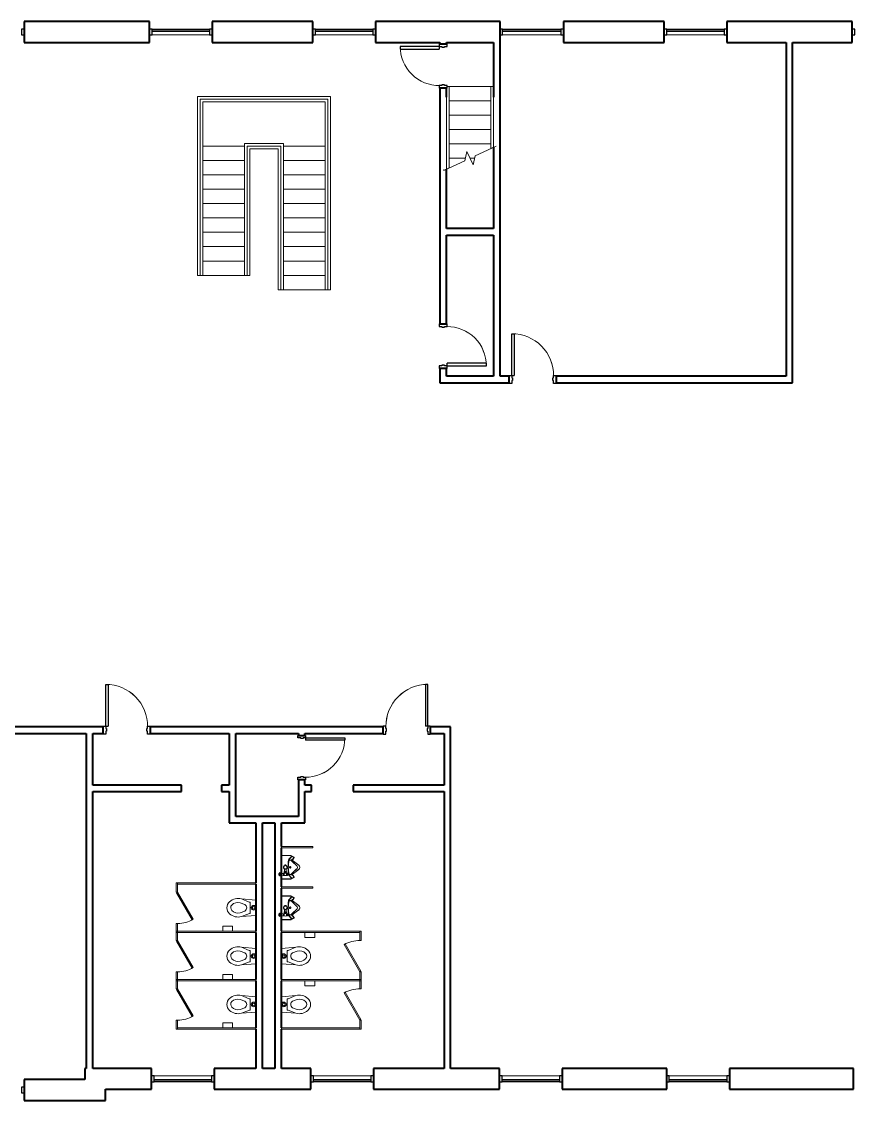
# Model space of a CAD drawing. Header units: inches. Extents: x -1065 to 853, y 317 to 1143.
# Drawn here: x -558 to 79, y 317 to 1143 of the extents above; entities that cross this region are included whole.
import ezdxf

# ---------------------------------------------------------------- set-up
doc = ezdxf.new("R2010")
doc.units = ezdxf.units.IN
doc.header["$MEASUREMENT"] = 0
for name, color, linetype, lineweight in [('A-DOOR', 31, 'Continuous', 15), ('A-DOOR-FRAM', 31, 'Continuous', 25), ('A-FLOR-HRAL', 11, 'Continuous', 9), ('A-GLAZ-CURT', 52, 'Continuous', 9), ('A-GLAZ-CWMG', 51, 'Continuous', 9), ('A-WALL', 113, 'Continuous', 15), ('I-WALL', 2, 'Continuous', 15), ('P-SANR-FIXT', 6, 'Continuous', 9), ('Q-SPCQ', 91, 'Continuous', 9), ('S-STRS', 31, 'Continuous', 9), ('S-STRS-MBND', 31, 'Continuous', 9)]:
    doc.layers.add(name, color=color, linetype=linetype, lineweight=lineweight)

# ---------------------------------------------------------------- blocks, each defined once
blk = doc.blocks.new('Railing - Railing-5128980-LEVEL 2 - Map Export')
at = {"layer": 'A-FLOR-HRAL'}
for p, q in [((-386.82, 1049.43), (-357.04, 1049.43)), ((-386.82, 1047.43), (-386.82, 1049.43)), ((-357.04, 1049.43), (-357.04, 937.43)), ((-386.82, 948.43), (-386.82, 1047.43)), ((-384.82, 1047.43), (-359.04, 1047.43)), ((-384.82, 948.43), (-384.82, 1047.43)), ((-359.04, 1047.43), (-359.04, 937.43)), ((-384.82, 948.43), (-386.82, 948.43)), ((-357.04, 937.43), (-359.04, 937.43))]:
    blk.add_line(p, q, dxfattribs=at)
blk = doc.blocks.new('Railing - Railing-5128984-LEVEL 2 - Map Export')
at = {"layer": 'A-FLOR-HRAL'}
for p, q in [((-420.82, 1083.43), (-323.04, 1083.43)), ((-420.82, 1047.43), (-420.82, 1083.43)), ((-323.04, 1083.43), (-323.04, 1047.43)), ((-418.82, 1081.43), (-325.04, 1081.43)), ((-418.82, 1047.43), (-418.82, 1081.43)), ((-325.04, 1081.43), (-325.04, 1047.43)), ((-420.82, 948.43), (-420.82, 1047.43)), ((-418.82, 948.43), (-418.82, 1047.43)), ((-325.04, 1047.43), (-325.04, 937.43)), ((-323.04, 1047.43), (-323.04, 937.43)), ((-418.82, 948.43), (-420.82, 948.43)), ((-323.04, 937.43), (-325.04, 937.43))]:
    blk.add_line(p, q, dxfattribs=at)
blk = doc.blocks.new('Door-Single_CE_ - HM Door-2_ HM Frame-5188852-LEVEL 2 - Map Export')
at = {"layer": 'A-DOOR'}
for p, q in [((16, 35), (14.25, 35)), ((14.25, 35), (14.25, 3)), ((16, 3), (16, 35)), ((14.25, 3), (16, 3))]:
    blk.add_line(p, q, dxfattribs=at)
at = {"layer": 'A-DOOR', "lineweight": 25}
for p, q in [((16, 35), (14.25, 35)), ((14.25, 35), (14.25, 3)), ((16, 3), (16, 35)), ((16, 3), (14.25, 3))]:
    blk.add_line(p, q, dxfattribs=at)
at = {"layer": 'A-DOOR', "lineweight": 9}
for end in [180.5, 180.5, 180.53033, 180.53033]:
    blk.add_arc((16, 3), 32, 90, end, dxfattribs=at)
at = {"layer": 'A-DOOR-FRAM'}
for p, q in [((-16, 3), (-18, 3)), ((-18, 3), (-18, -3)), ((-16, 1.25), (-16, 3)), ((-15.5, 1.25), (-16, 1.25)), ((-15.5, -0.75), (-15.5, 1.25)), ((16, 1.25), (15.5, 1.25)), ((15.5, 1.25), (15.5, -0.75)), ((18, 3), (16, 3)), ((16, 3), (16, 1.25)), ((18, -3), (18, 3)), ((-18, -3), (-16, -3)), ((-16, -3), (-16, -0.75)), ((-16, -0.75), (-15.5, -0.75)), ((15.5, -0.75), (16, -0.75)), ((16, -0.75), (16, -3)), ((16, -3), (18, -3))]:
    blk.add_line(p, q, dxfattribs=at)
blk = doc.blocks.new('Door-Single_CE_ - HM Door-2_ HM Frame-5188855-LEVEL 2 - Map Export')
at = {"layer": 'A-DOOR'}
for p, q in [((14.25, -35), (14.25, -3)), ((14.25, -3), (16, -3)), ((16, -3), (16, -35)), ((16, -35), (14.25, -35))]:
    blk.add_line(p, q, dxfattribs=at)
at = {"layer": 'A-DOOR', "lineweight": 25}
for p, q in [((14.25, -35), (14.25, -3)), ((16, -3), (14.25, -3)), ((16, -3), (16, -35)), ((16, -35), (14.25, -35))]:
    blk.add_line(p, q, dxfattribs=at)
at = {"layer": 'A-DOOR', "lineweight": 9}
for start in [179.46967, 179.46967, 179.5, 179.5]:
    blk.add_arc((16, -3), 32, start, 270, dxfattribs=at)
at = {"layer": 'A-DOOR-FRAM'}
for p, q in [((-18, 3), (-16, 3)), ((-18, -3), (-18, 3)), ((-16, 3), (-16, 0.75)), ((-16, 0.75), (-15.5, 0.75)), ((-15.5, 0.75), (-15.5, -1.25)), ((15.5, 0.75), (16, 0.75)), ((15.5, -1.25), (15.5, 0.75)), ((16, 3), (18, 3)), ((16, 0.75), (16, 3)), ((18, 3), (18, -3)), ((-16, -3), (-18, -3)), ((-16, -1.25), (-16, -3)), ((-15.5, -1.25), (-16, -1.25)), ((16, -1.25), (15.5, -1.25)), ((16, -3), (16, -1.25)), ((18, -3), (16, -3))]:
    blk.add_line(p, q, dxfattribs=at)
blk = doc.blocks.new('Door-Single_CE_ - HM Door-2_ HM Frame-5188857-LEVEL 2 - Map Export')
at = {"layer": 'A-DOOR'}
for p, q in [((13.25, -33), (13.25, -3)), ((13.25, -3), (15, -3)), ((15, -3), (15, -33)), ((15, -33), (13.25, -33))]:
    blk.add_line(p, q, dxfattribs=at)
at = {"layer": 'A-DOOR', "lineweight": 25}
for p, q in [((13.25, -33), (13.25, -3)), ((15, -3), (13.25, -3)), ((15, -3), (15, -33)), ((15, -33), (13.25, -33))]:
    blk.add_line(p, q, dxfattribs=at)
at = {"layer": 'A-DOOR', "lineweight": 9}
for start in [179.45228, 179.45228, 179.5, 179.5]:
    blk.add_arc((15, -3), 30, start, 270, dxfattribs=at)
at = {"layer": 'A-DOOR-FRAM'}
for p, q in [((-17, 3), (-15, 3)), ((-17, -3), (-17, 3)), ((-15, 3), (-15, 0.75)), ((-15, 0.75), (-14.5, 0.75)), ((-14.5, 0.75), (-14.5, -1.25)), ((14.5, 0.75), (15, 0.75)), ((14.5, -1.25), (14.5, 0.75)), ((15, 3), (17, 3)), ((15, 0.75), (15, 3)), ((17, 3), (17, -3)), ((-15, -3), (-17, -3)), ((-15, -1.25), (-15, -3)), ((-14.5, -1.25), (-15, -1.25)), ((15, -1.25), (14.5, -1.25)), ((15, -3), (15, -1.25)), ((17, -3), (15, -3))]:
    blk.add_line(p, q, dxfattribs=at)
blk = doc.blocks.new('Rectangular Mullion - 4 1_2_ x 2_ Rectangular_CE_-5138501-LEVEL 2 - Map Export')
at = {"layer": 'A-GLAZ-CWMG', "lineweight": 25}
for p, q in [((-2, 2.25), (0, 2.25)), ((-2, -2.25), (-2, 2.25)), ((0, 2.25), (0, -2.25)), ((0, -2.25), (-2, -2.25))]:
    blk.add_line(p, q, dxfattribs=at)
blk = doc.blocks.new('Rectangular Mullion - 4 1_2_ x 2_ Rectangular_CE_-5138502-LEVEL 2 - Map Export')
at = {"layer": 'A-GLAZ-CWMG', "lineweight": 25}
for p, q in [((0, 2.25), (-2, 2.25)), ((-2, 2.25), (-2, -2.25)), ((0, -2.25), (0, 2.25)), ((-2, -2.25), (0, -2.25))]:
    blk.add_line(p, q, dxfattribs=at)
blk = doc.blocks.new('System Panel - zGlazed-5138537-LEVEL 2 - Map Export')
at = {"layer": 'A-GLAZ-CURT', "lineweight": 15}
for p, q in [((22, 1.5), (-22, 1.5)), ((-22, 1.5), (-22, 0.5)), ((-22, 0.5), (22, 0.5)), ((22, 0.5), (22, 1.5))]:
    blk.add_line(p, q, dxfattribs=at)
blk = doc.blocks.new('Rectangular Mullion - 4 1_2_ x 2_ Rectangular_CE_-5138536-LEVEL 2 - Map Export')
at = {"layer": 'A-GLAZ-CWMG'}
for p, q in [((-953.52, 1137.01), (-997.52, 1137.01)), ((-953.52, 1132.51), (-997.52, 1132.51))]:
    blk.add_line(p, q, dxfattribs=at)
blk = doc.blocks.new('System Panel - zGlazed-5148532-LEVEL 2 - Map Export')
at = {"layer": 'A-GLAZ-CURT', "lineweight": 15}
for p, q in [((22.3, 1.5), (-22.3, 1.5)), ((-22.3, 1.5), (-22.3, 0.5)), ((-22.3, 0.5), (22.3, 0.5)), ((22.3, 0.5), (22.3, 1.5))]:
    blk.add_line(p, q, dxfattribs=at)
blk = doc.blocks.new('Rectangular Mullion - 4 1_2_ x 2_ Rectangular_CE_-5148531-LEVEL 2 - Map Export')
at = {"layer": 'A-GLAZ-CWMG'}
for p, q in [((-144.52, 1137.01), (-189.12, 1137.01)), ((-144.52, 1132.51), (-189.12, 1132.51))]:
    blk.add_line(p, q, dxfattribs=at)
blk = doc.blocks.new('Rectangular Mullion - 4 1_2_ x 2_ Rectangular_CE_-5141040-LEVEL 2 - Map Export')
at = {"layer": 'A-GLAZ-CWMG', "lineweight": 25}
for p, q in [((-2, 2.25), (0, 2.25)), ((-2, -2.25), (-2, 2.25)), ((0, 2.25), (0, -2.25)), ((0, -2.25), (-2, -2.25))]:
    blk.add_line(p, q, dxfattribs=at)
blk = doc.blocks.new('Railing - Railing-5159730-LEVEL 2 - Map Export')
at = {"layer": 'A-FLOR-HRAL'}
for p, q in [((-231.62, 1093.12), (-230.12, 1093.12)), ((-230.12, 1093.12), (-230.12, 1030.66)), ((-232.12, 1084.87), (-232.12, 1029.72)), ((-232.12, 1029.72), (-230.12, 1030.66))]:
    blk.add_line(p, q, dxfattribs=at)
blk = doc.blocks.new('Railing - Railing-5159734-LEVEL 2 - Map Export')
at = {"layer": 'A-FLOR-HRAL'}
for p, q in [((-198.12, 1093.12), (-196.12, 1093.12)), ((-198.12, 1093.12), (-198.12, 1045.58)), ((-196.12, 1084.87), (-196.12, 1046.51)), ((-198.12, 1045.58), (-196.12, 1046.51))]:
    blk.add_line(p, q, dxfattribs=at)
blk = doc.blocks.new('Toilet_Stall_Std_CE_ - Adj-5160015-LEVEL 2 - Map Export')
at = {"layer": 'Q-SPCQ'}
for p, q in [((-12, 63.5), (-19, 63.5)), ((-19, 63.5), (-19, 62.5)), ((-19, 62.5), (-19, 2.5)), ((-19, 62.5), (-12, 62.5)), ((-18, 2.5), (-18, 62.5)), ((-12, 62.5), (-12, 63.5)), ((11.5, 63.37), (-9.28, 51.37)), ((-8.78, 50.5), (12, 62.5)), ((12, 62.5), (11.5, 63.37)), ((12, 63.5), (12, 62.5)), ((19, 63.5), (12, 63.5)), ((12, 62.5), (19, 62.5)), ((18, 62.5), (18, 2.5)), ((19, 62.5), (19, 63.5)), ((19, 2.5), (19, 62.5)), ((-9.28, 51.37), (-8.78, 50.5)), ((-19, 2.5), (-18, 2.5)), ((18, 2.5), (19, 2.5))]:
    blk.add_line(p, q, dxfattribs=at)
blk.add_arc((12, 62.5), 24, 180, 210, dxfattribs=at)
blk = doc.blocks.new('RR Access_Toilet Napkin Disposal_CE_ - SND-1-888218-LEVEL 2 - Map Export')
at = {"layer": 'Q-SPCQ'}
for p, q in [((-3.75, 3.8125), (-3.75, 0)), ((-3.75, 0), (-3.75, 3.8125)), ((-3.75, 0), (3.75, 0)), ((-3.75, 0), (3.75, 0)), ((3.75, 0), (-3.75, 0)), ((3.75, 0), (3.75, 3.8125)), ((3.75, 0), (3.75, 3.8125)), ((3.75, 3.8125), (3.75, 0))]:
    blk.add_line(p, q, dxfattribs=at)
blk = doc.blocks.new('Toilet_Wall Hung_CE_ - STN-888222-LEVEL 2 - Map Export')
at = {"layer": 'P-SANR-FIXT', "color": 8}
for p, q in [((-5.81, 0), (-6.74, -11.07)), ((-6.74, -11.07), (-5.81, 0)), ((-6.74, -11.07), (-4.34, -5.12)), ((-4.34, -4.33), (4.32, -4.33)), ((-4.34, -5.12), (-4.34, -4.33)), ((4.32, -4.33), (4.32, -5.08)), ((6.74, -11.07), (4.32, -5.08)), ((6.74, -11.07), (5.81, 0)), ((6.74, -11.07), (5.81, 0)), ((-3.9, -12.03), (-2.49, -8.55)), ((3.9, -12.03), (2.49, -8.55))]:
    blk.add_line(p, q, dxfattribs=at)
for centre, radius, start, end in [((0, -9.94), 2.85, 29.29654, 150.70346), ((0, -1.8), 1.77, 0, 180), ((0, -1.8), 1.77, 180, 0), ((0, -1.83), 1.75, 90, 238.65459), ((0, -1.83), 0.97, 90, 270), ((0, -1.83), 1.75, 242.3257, 267.223), ((0, -1.83), 1.75, 300.58279, 90), ((0, -1.83), 0.97, 270, 90), ((0, -1.83), 1.75, 272.66856, 297.99224), ((2.57, -13.72), 9.68, 164.07034, 221.92966), ((2.57, -13.72), 6.68, 165.30907, 225.45202), ((-2.57, -13.72), 6.68, 314.54798, 14.69093), ((-2.57, -13.72), 9.68, 318.07034, 15.92966), ((0, -16.03), 6.23, 221.92966, 318.07034), ((-0.01, -16.34), 3.01, 225.45202, 315.45202)]:
    blk.add_arc(centre, radius, start, end, dxfattribs=at)
blk = doc.blocks.new('Urinal_Stall_CE_ - Std-5161152-LEVEL 2 - Map Export')
at = {"layer": 'P-SANR-FIXT', "color": 8}
for p, q in [((0.5, 26.5), (-0.5, 26.5)), ((-0.5, 26.5), (-0.5, 2.5)), ((0.5, 2.5), (0.5, 26.5)), ((6.37, 9.74), (7.64, 12.21)), ((6.37, 9.74), (7.14, 10.39)), ((6.37, 9.74), (6.37, 2.5)), ((7.14, 10.39), (9.82, 8.14)), ((7.96, 12.25), (9.18, 11.36)), ((10.09, 9.09), (10.09, 8.35)), ((14.7, 14.42), (10.73, 10.46)), ((10.81, 11.65), (13.84, 15.74)), ((16.38, 14.42), (20.25, 10.45)), ((20.19, 11.65), (17.16, 15.74)), ((20.87, 8.34), (20.91, 9.09)), ((23.86, 10.39), (21.18, 8.14)), ((23.04, 12.25), (21.82, 11.36)), ((24.62, 9.74), (23.36, 12.21)), ((24.62, 9.74), (23.86, 10.39)), ((24.62, 9.74), (24.62, 2.5)), ((24.62, 2.5), (24.62, 9.74)), ((0.5, 2.5), (-0.5, 2.5)), ((-0.5, 2.5), (0.5, 2.5)), ((6.37, 2.5), (24.62, 2.5))]:
    blk.add_line(p, q, dxfattribs=at)
at = {"layer": 'P-SANR-FIXT', "color": 55, "lineweight": 15}
for p, q in [((6.37, 9.69), (6.37, 2.5)), ((7.64, 12.21), (6.4, 9.81)), ((7.02, 10.28), (6.46, 9.82)), ((6.57, 9.65), (7.15, 10.12)), ((6.57, 9.65), (6.57, 2.5)), ((7.64, 12.21), (7.02, 10.28)), ((7.15, 10.12), (9.39, 8.18)), ((7.96, 12.25), (7.3, 10.28)), ((9.54, 8.34), (7.3, 10.28)), ((9.2, 11.34), (7.96, 12.25)), ((9.76, 8.62), (9.99, 10.09)), ((9.85, 8.57), (10.05, 9.99)), ((9.85, 8.57), (9.88, 8.46)), ((10.13, 8.34), (10.05, 9.99)), ((20.87, 8.34), (20.95, 9.99)), ((21.15, 8.57), (20.95, 9.99)), ((21.24, 8.62), (21.01, 10.09)), ((23.71, 10.28), (21.46, 8.34)), ((21.61, 8.18), (23.85, 10.12)), ((23.05, 12.26), (21.8, 11.34)), ((23.05, 12.26), (23.71, 10.28)), ((24.6, 9.81), (23.39, 12.18)), ((23.98, 10.28), (23.39, 12.18)), ((23.85, 10.12), (24.43, 9.65)), ((24.54, 9.82), (23.98, 10.28)), ((24.43, 9.65), (24.18, 2.5)), ((24.62, 2.5), (24.62, 9.67)), ((13.63, 5.81), (13.78, 5.81)), ((13.63, 5.19), (13.63, 5.81)), ((13.78, 5.19), (13.63, 5.19)), ((13.78, 6), (14.09, 6)), ((13.78, 5.81), (13.78, 6)), ((13.78, 5.19), (13.78, 5.81)), ((13.78, 5), (13.78, 5.19)), ((14.09, 5), (13.78, 5)), ((16.82, 6.22), (17.01, 6.22)), ((17.01, 4.78), (16.82, 4.78)), ((17.01, 6.22), (17.01, 4.78)), ((17.01, 6.22), (17.01, 6.15)), ((17.01, 6.15), (18.72, 6.15)), ((17.01, 4.85), (17.01, 4.78)), ((18.72, 4.85), (17.01, 4.85)), ((18.72, 4.67), (18.72, 6.33)), ((18.72, 6.33), (19.27, 6.33)), ((18.72, 6.15), (18.72, 6.33)), ((19.27, 5.5), (18.72, 5.5)), ((18.72, 4.67), (18.72, 4.85)), ((19.27, 4.67), (18.72, 4.67)), ((19.27, 6.33), (19.27, 4.67)), ((19.27, 6.33), (19.27, 6.24)), ((19.27, 6.24), (19.95, 6.24)), ((19.27, 4.76), (19.27, 4.67)), ((19.95, 4.76), (19.27, 4.76)), ((19.59, 1.1), (20.88, 1.1)), ((20.17, 1.1), (19.59, 1.1)), ((19.95, 6.29), (21.74, 6.29)), ((19.95, 5.5), (19.95, 6.29)), ((19.95, 6.29), (20.03, 6.29)), ((19.95, 6.24), (19.95, 6.29)), ((19.95, 4.71), (19.95, 5.5)), ((19.95, 4.71), (19.95, 4.76)), ((21.74, 4.71), (19.95, 4.71)), ((20.03, 4.71), (19.95, 4.71)), ((20.03, 7.22), (21.72, 7.22)), ((20.03, 6.29), (20.03, 7.22)), ((20.03, 6.76), (21.72, 6.76)), ((20.03, 3.78), (20.03, 4.71)), ((21.72, 4.49), (20.03, 4.49)), ((20.17, 3.78), (20.03, 3.78)), ((21.7, 3.78), (20.05, 3.78)), ((20.09, 1.69), (20.88, 1.69)), ((20.09, 1.69), (20.17, 1.69)), ((20.17, 1.69), (20.17, 3.78)), ((20.17, 0.5), (20.17, 1.1)), ((21.58, 0.5), (20.17, 0.5)), ((20.46, 7.22), (20.46, 6.76)), ((20.46, 4.49), (20.46, 3.78)), ((21.66, 1.69), (20.88, 1.69)), ((22.16, 1.1), (20.88, 1.1)), ((21.29, 6.76), (21.29, 7.22)), ((21.29, 3.78), (21.29, 4.49)), ((21.58, 3.78), (21.58, 1.69)), ((21.72, 3.78), (21.58, 3.78)), ((21.58, 1.69), (21.66, 1.69)), ((21.58, 1.1), (21.58, 0.5)), ((22.16, 1.1), (21.58, 1.1)), ((21.72, 7.22), (21.72, 6.29)), ((21.72, 6.29), (21.75, 6.29)), ((21.72, 4.71), (21.72, 3.78)), ((21.75, 4.71), (21.72, 4.71))]:
    blk.add_line(p, q, dxfattribs=at)
at = {"layer": 'P-SANR-FIXT', "color": 8}
blk.add_circle((15.5, 9.13), 0.605, dxfattribs=at)
at = {"layer": 'P-SANR-FIXT', "color": 55, "lineweight": 15}
blk.add_circle((15.5, 9.17), 0.592, dxfattribs=at)
at = {"layer": 'P-SANR-FIXT', "color": 8}
for centre, radius, start, end in [((15.51, 14.44), 2.11, 41.22834, 138.77166), ((7.83, 12.03), 0.261, 58.66622, 137.51634), ((9.89, 12.08), 1.02, 225.23095, 334.71635), ((12.1, 8.99), 2, 132.92871, 177.23057), ((15.5, 31.82), 24.08, 257.02405, 282.88754), ((15.54, 13.56), 1.21, 45.88853, 134.11147), ((21.11, 12.08), 1.02, 205.28365, 314.76905), ((18.9, 8.99), 2, 2.76943, 47.07129), ((23.17, 12.03), 0.261, 42.48366, 121.33378), ((15.47, 47.77), 40.04, 261.88631, 278.11369)]:
    blk.add_arc(centre, radius, start, end, dxfattribs=at)
at = {"layer": 'P-SANR-FIXT', "color": 55, "lineweight": 15}
for centre, radius, start, end in [((15.49, 14.56), 1.99, 78.25823, 101.22671), ((6.62, 9.69), 0.242, 151.41154, 180), ((6.46, 9.72), 0.103, 94.36587, 125.74734), ((7.16, 10.11), 0.216, 49.10656, 130.11406), ((7.83, 12.04), 0.256, 57.66643, 138.51613), ((9.71, 11.88), 1.13, 239.47589, 348.42802), ((17.59, 18.91), 11.64, 223.45155, 229.2579), ((9.89, 12.07), 0.997, 226.44536, 326.70337), ((10.19, 9.06), 0.974, 228.21592, 262.48197), ((10.19, 8.81), 0.469, 203.34873, 250.7427), ((9.85, 9.94), 0.203, 13.13309, 48.03762), ((15.5, 31.82), 24.08, 256.87386, 283.12614), ((12.1, 8.99), 2, 132.92871, 177.23057), ((86.57, -40.99), 92.25, 141.85709, 145.30803), ((140.56, -115.41), 180.83, 134.11147, 135.88853), ((15.23, 14.87), 1.64, 94.23414, 137.14072), ((15.54, 13.56), 1.21, 45.88853, 134.11147), ((15.78, 14.88), 1.63, 43.54259, 86.03604), ((-109.56, -115.41), 180.83, 44.11147, 45.88853), ((-54.44, -40.22), 90.88, 34.69828, 38.21476), ((21.29, 11.88), 1.13, 191.57452, 300.52411), ((18.9, 8.99), 2, 2.76943, 47.07129), ((21.11, 12.04), 0.984, 212.36923, 314.48204), ((20.75, 9.16), 1.09, 280.15389, 310.8073), ((21.15, 9.94), 0.203, 131.96238, 166.86691), ((20.72, 8.94), 0.62, 293.2025, 327.86071), ((13.41, 18.91), 11.64, 310.7421, 316.54845), ((23.18, 12.05), 0.244, 30.90441, 120.7341), ((23.84, 10.11), 0.217, 51.19057, 126.81), ((24.54, 9.73), 0.0965, 51.37485, 85.94678), ((24.35, 9.68), 0.273, 357.94023, 26.97159), ((10.18, 9.09), 1.21, 229.12783, 262.43009), ((15.5, 49.13), 41.59, 262.43009, 277.56991), ((15.53, 49.55), 41.81, 262.48197, 277.43325), ((15.5, 5.5), 1.5, 90, 180), ((15.5, 5.5), 1.5, 180, 270), ((15.5, 5.5), 1.5, 90, 160.54687), ((15.5, 5.5), 1.5, 199.45313, 270), ((15.5, 5.5), 1.26, 90, 180), ((15.5, 5.5), 1.26, 180, 270), ((15.5, 5.5), 1.5, 0, 90), ((15.5, 5.5), 1.5, 28.63594, 90), ((15.5, 5.5), 1.26, 360, 90), ((15.5, 5.5), 1.5, 270, 360), ((15.5, 5.5), 1.26, 270, 0), ((15.5, 5.5), 1.5, 270, 331.36406), ((20.15, 1.14), 0.557, 96.10944, 183.89056), ((20.82, 9.09), 1.21, 277.56991, 310.87217), ((21.6, 1.14), 0.557, 356.04964, 83.95036), ((19.17, 5.5), 2.69, 342.95342, 17.04658)]:
    blk.add_arc(centre, radius, start, end, dxfattribs=at)
blk = doc.blocks.new('Door-Single_CE_ - WD Door-2_ WD Frame-5188891-LEVEL 2 - Map Export')
at = {"layer": 'A-DOOR'}
for p, q in [((15, 33), (13, 33)), ((13, 33), (13, 3)), ((15, 3), (15, 33)), ((13, 3), (15, 3))]:
    blk.add_line(p, q, dxfattribs=at)
at = {"layer": 'A-DOOR', "lineweight": 25}
for p, q in [((15, 33), (13, 33)), ((13, 33), (13, 3)), ((15, 3), (15, 33)), ((15, 3), (13, 3))]:
    blk.add_line(p, q, dxfattribs=at)
at = {"layer": 'A-DOOR', "lineweight": 9}
for end in [180.5, 180.5, 180.54772, 180.54772]:
    blk.add_arc((15, 3), 30, 90, end, dxfattribs=at)
at = {"layer": 'A-DOOR-FRAM'}
for p, q in [((-15, 3), (-17, 3)), ((-17, 3), (-17, -3)), ((-15, 1), (-15, 3)), ((-14.5, 1), (-15, 1)), ((-14.5, -1), (-14.5, 1)), ((15, 1), (14.5, 1)), ((14.5, 1), (14.5, -1)), ((17, 3), (15, 3)), ((15, 3), (15, 1)), ((17, -3), (17, 3)), ((-17, -3), (-15, -3)), ((-15, -3), (-15, -1)), ((-15, -1), (-14.5, -1)), ((14.5, -1), (15, -1)), ((15, -1), (15, -3)), ((15, -3), (17, -3))]:
    blk.add_line(p, q, dxfattribs=at)

msp = doc.modelspace()

# ---------------------------------------------------------------- linework, layer by layer
at = {"layer": 'A-WALL', "lineweight": 40}
for p, q in [((-459.52, 1142.76), (-555.52, 1142.76)), ((-555.52, 1142.76), (-555.52, 1126.76)), ((-459.52, 1126.76), (-459.52, 1142.76)), ((-334.52, 1142.76), (-411.52, 1142.76)), ((-411.52, 1142.76), (-411.52, 1126.76)), ((-334.52, 1126.76), (-334.52, 1142.76)), ((-191.12, 1142.76), (-286.52, 1142.76)), ((-286.52, 1142.76), (-286.52, 1126.76)), ((-191.12, 1126.76), (-191.12, 1142.76)), ((-65.52, 1142.76), (-142.52, 1142.76)), ((-142.52, 1142.76), (-142.52, 1126.76)), ((-65.52, 1126.76), (-65.52, 1142.76)), ((78.48, 1142.76), (-17.52, 1142.76)), ((-17.52, 1142.76), (-17.52, 1126.76)), ((78.48, 1126.76), (78.48, 1142.76)), ((-555.52, 1126.76), (-459.52, 1126.76)), ((-411.52, 1126.76), (-334.52, 1126.76)), ((-286.52, 1126.76), (-237.12, 1126.76)), ((-232.12, 1126.76), (-196.12, 1126.76)), ((-142.52, 1126.76), (-65.52, 1126.76)), ((-17.52, 1126.76), (27.88, 1126.76)), ((32.88, 1126.76), (78.48, 1126.76)), ((-508.02, 341.26), (-509.13, 341.26)), ((-509.13, 341.26), (-509.13, 332.76)), ((-458.02, 341.26), (-503.02, 341.26)), ((-458.02, 325.26), (-458.02, 341.26)), ((-378.02, 341.26), (-410.02, 341.26)), ((-410.02, 341.26), (-410.02, 325.26)), ((-363.52, 341.26), (-373.02, 341.26)), ((-336.02, 341.26), (-358.52, 341.26)), ((-336.02, 325.26), (-336.02, 341.26)), ((-234.02, 341.26), (-288.02, 341.26)), ((-288.02, 341.26), (-288.02, 325.26)), ((-191.52, 341.26), (-229.02, 341.26)), ((-191.52, 325.26), (-191.52, 341.26)), ((-63.52, 341.26), (-143.52, 341.26)), ((-143.52, 341.26), (-143.52, 325.26)), ((-63.52, 325.26), (-63.52, 341.26)), ((79.48, 341.26), (-15.52, 341.26)), ((-15.52, 341.26), (-15.52, 325.26)), ((79.48, 325.26), (79.48, 341.26)), ((-509.13, 332.76), (-555.52, 332.76)), ((-555.52, 332.76), (-555.52, 316.76)), ((-493.13, 325.26), (-458.02, 325.26)), ((-493.13, 316.76), (-493.13, 325.26)), ((-410.02, 325.26), (-336.02, 325.26)), ((-288.02, 325.26), (-191.52, 325.26)), ((-143.52, 325.26), (-63.52, 325.26)), ((-15.52, 325.26), (79.48, 325.26)), ((-555.52, 316.76), (-493.13, 316.76))]:
    msp.add_line(p, q, dxfattribs=at)
at = {"layer": 'I-WALL', "lineweight": 40}
for p, q in [((-237.12, 1126.76), (-237.12, 1125.76)), ((-237.12, 1125.76), (-232.12, 1125.76)), ((-232.12, 1125.76), (-232.12, 1126.76)), ((-196.12, 1126.76), (-196.12, 1084.85)), ((-191.12, 871.26), (-191.12, 1126.76)), ((27.88, 1126.76), (27.88, 871.26)), ((32.88, 866.26), (32.88, 1126.76)), ((-237.12, 1091.76), (-237.12, 911.26)), ((-232.12, 1091.76), (-237.12, 1091.76)), ((-232.12, 1084.85), (-232.12, 1091.76)), ((-196.12, 1046.51), (-196.12, 984.29)), ((-232.12, 984.29), (-232.12, 1029.72)), ((-196.12, 984.29), (-232.12, 984.29)), ((-232.12, 911.26), (-232.12, 979.29)), ((-232.12, 979.29), (-196.12, 979.29)), ((-196.12, 979.29), (-196.12, 871.26)), ((-237.12, 911.26), (-232.12, 911.26)), ((-237.12, 877.26), (-237.12, 866.26)), ((-232.12, 877.26), (-237.12, 877.26)), ((-232.12, 871.26), (-232.12, 877.26)), ((-196.12, 871.26), (-232.12, 871.26)), ((-184.12, 871.26), (-191.12, 871.26)), ((-184.12, 866.26), (-184.12, 871.26)), ((27.88, 871.26), (-148.12, 871.26)), ((-148.12, 871.26), (-148.12, 866.26)), ((-237.12, 866.26), (-184.12, 866.26)), ((-148.12, 866.26), (32.88, 866.26)), ((-495.02, 602.76), (-610.02, 602.76)), ((-610.02, 597.76), (-508.02, 597.76)), ((-508.02, 597.76), (-508.02, 341.26)), ((-503.02, 597.76), (-495.02, 597.76)), ((-503.02, 558.26), (-503.02, 597.76)), ((-495.02, 597.76), (-495.02, 602.76)), ((-280.52, 602.76), (-459.02, 602.76)), ((-459.02, 602.76), (-459.02, 597.76)), ((-459.02, 597.76), (-398.52, 597.76)), ((-398.52, 597.76), (-398.52, 558.26)), ((-393.52, 597.76), (-345.52, 597.76)), ((-393.52, 534.26), (-393.52, 597.76)), ((-345.52, 597.76), (-345.52, 596.26)), ((-345.52, 596.26), (-340.52, 596.26)), ((-340.52, 597.76), (-280.52, 597.76)), ((-340.52, 596.26), (-340.52, 597.76)), ((-280.52, 597.76), (-280.52, 602.76)), ((-229.02, 602.76), (-244.52, 602.76)), ((-244.52, 602.76), (-244.52, 597.76)), ((-244.52, 597.76), (-234.02, 597.76)), ((-234.02, 597.76), (-234.02, 558.26)), ((-229.02, 341.26), (-229.02, 602.76)), ((-340.52, 562.26), (-345.52, 562.26)), ((-345.52, 562.26), (-345.52, 534.26)), ((-340.52, 558.26), (-340.52, 562.26)), ((-435.02, 558.26), (-503.02, 558.26)), ((-435.02, 553.26), (-435.02, 558.26)), ((-398.52, 558.26), (-404.52, 558.26)), ((-404.52, 558.26), (-404.52, 553.26)), ((-335.52, 558.26), (-340.52, 558.26)), ((-335.52, 553.26), (-335.52, 558.26)), ((-234.02, 558.26), (-303.52, 558.26)), ((-303.52, 558.26), (-303.52, 553.26)), ((-503.02, 341.26), (-503.02, 553.26)), ((-503.02, 553.26), (-435.02, 553.26)), ((-404.52, 553.26), (-398.52, 553.26)), ((-398.52, 553.26), (-398.52, 529.26)), ((-340.52, 529.26), (-340.52, 553.26)), ((-340.52, 553.26), (-335.52, 553.26)), ((-303.52, 553.26), (-234.02, 553.26)), ((-234.02, 553.26), (-234.02, 341.26)), ((-398.52, 529.26), (-378.02, 529.26)), ((-345.52, 534.26), (-393.52, 534.26)), ((-378.02, 529.26), (-378.02, 483.26)), ((-373.02, 529.26), (-363.52, 529.26)), ((-373.02, 341.26), (-373.02, 529.26)), ((-363.52, 529.26), (-363.52, 341.26)), ((-358.52, 529.26), (-340.52, 529.26)), ((-358.52, 511.26), (-358.52, 529.26)), ((-358.52, 490.59), (-358.52, 510.26)), ((-358.52, 480.26), (-358.52, 489.19)), ((-378.02, 482.26), (-378.02, 446.26)), ((-358.52, 459.59), (-358.52, 479.26)), ((-358.52, 446.26), (-358.52, 458.19)), ((-378.02, 445.26), (-378.02, 409.26)), ((-358.52, 409.26), (-358.52, 445.26)), ((-378.02, 408.26), (-378.02, 372.26)), ((-358.52, 372.26), (-358.52, 408.26)), ((-378.02, 371.26), (-378.02, 341.26)), ((-358.52, 341.26), (-358.52, 371.26))]:
    msp.add_line(p, q, dxfattribs=at)
at = {"layer": 'S-STRS'}
for p, q in [((-198.12, 1093.12), (-230.12, 1093.12)), ((-422.82, 1085.43), (-422.82, 1049.75)), ((-321.04, 1085.43), (-422.82, 1085.43)), ((-321.04, 1056.12), (-321.04, 1085.43)), ((-198.12, 1082.12), (-230.12, 1082.12)), ((-198.12, 1071.12), (-230.12, 1071.12)), ((-198.12, 1060.12), (-230.12, 1060.12)), ((-422.82, 948.43), (-422.82, 1049.75)), ((-321.04, 1056.12), (-321.04, 937.43)), ((-198.12, 1049.12), (-230.12, 1049.12)), ((-418.82, 1047.43), (-386.82, 1047.43)), ((-382.82, 1045.43), (-361.04, 1045.43)), ((-382.82, 948.43), (-382.82, 1045.43)), ((-361.04, 1045.43), (-361.04, 937.43)), ((-325.04, 1047.43), (-357.04, 1047.43)), ((-418.82, 1036.43), (-386.82, 1036.43)), ((-325.04, 1036.43), (-357.04, 1036.43)), ((-217.74, 1038.12), (-230.12, 1038.12)), ((-210.51, 1038.12), (-214.12, 1038.12)), ((-418.82, 1025.43), (-386.82, 1025.43)), ((-325.04, 1025.43), (-357.04, 1025.43)), ((-234.12, 1029.62), (-234.12, 1028.79)), ((-418.82, 1014.43), (-386.82, 1014.43)), ((-325.04, 1014.43), (-357.04, 1014.43)), ((-418.82, 1003.43), (-386.82, 1003.43)), ((-325.04, 1003.43), (-357.04, 1003.43)), ((-418.82, 992.43), (-386.82, 992.43)), ((-325.04, 992.43), (-357.04, 992.43)), ((-418.82, 981.43), (-386.82, 981.43)), ((-325.04, 981.43), (-357.04, 981.43)), ((-418.82, 970.43), (-386.82, 970.43)), ((-325.04, 970.43), (-357.04, 970.43)), ((-418.82, 959.43), (-386.82, 959.43)), ((-325.04, 959.43), (-357.04, 959.43)), ((-422.82, 948.43), (-420.82, 948.43)), ((-418.82, 948.43), (-386.82, 948.43)), ((-384.82, 948.43), (-382.82, 948.43)), ((-325.04, 948.43), (-357.04, 948.43)), ((-361.04, 937.43), (-359.04, 937.43)), ((-325.04, 937.43), (-357.04, 937.43)), ((-323.04, 937.43), (-321.04, 937.43))]:
    msp.add_line(p, q, dxfattribs=at)
at = {"layer": 'S-STRS-MBND'}
for p, q in [((-218.2, 1036.22), (-216.5, 1043.22)), ((-216.5, 1043.22), (-211.75, 1033.02)), ((-210.05, 1040.02), (-194.12, 1047.44)), ((-234.12, 1028.79), (-218.2, 1036.22)), ((-211.75, 1033.02), (-210.05, 1040.02))]:
    msp.add_line(p, q, dxfattribs=at)

# ---------------------------------------------------------------- block references
at = {"layer": 'A-DOOR', "lineweight": 9}
for name, p, rotation in [('Door-Single_CE_ - WD Door-2_ WD Frame-5188891-LEVEL 2 - Map Export', (-234.62, 1108.76), 89.99999999999991), ('Door-Single_CE_ - WD Door-2_ WD Frame-5188891-LEVEL 2 - Map Export', (-234.62, 894.26), 269.9999999999999), ('Door-Single_CE_ - HM Door-2_ HM Frame-5188855-LEVEL 2 - Map Export', (-166.12, 868.76), 180), ('Door-Single_CE_ - HM Door-2_ HM Frame-5188855-LEVEL 2 - Map Export', (-477.02, 600.26), 180), ('Door-Single_CE_ - HM Door-2_ HM Frame-5188857-LEVEL 2 - Map Export', (-343.02, 579.26), 90)]:
    msp.add_blockref(name, p, dxfattribs=dict(at, rotation=rotation))
msp.add_blockref('Door-Single_CE_ - HM Door-2_ HM Frame-5188852-LEVEL 2 - Map Export', (-262.52, 600.26), dxfattribs=at)
at = {"layer": 'A-FLOR-HRAL'}
for name in ['Railing - Railing-5159730-LEVEL 2 - Map Export', 'Railing - Railing-5159734-LEVEL 2 - Map Export', 'Railing - Railing-5128984-LEVEL 2 - Map Export', 'Railing - Railing-5128980-LEVEL 2 - Map Export']:
    msp.add_blockref(name, (0, 0), dxfattribs=at)
at = {"layer": 'A-GLAZ-CURT'}
for name, p in [('System Panel - zGlazed-5138537-LEVEL 2 - Map Export', (-435.52, 1134.76)), ('System Panel - zGlazed-5138537-LEVEL 2 - Map Export', (-310.52, 1134.76)), ('System Panel - zGlazed-5148532-LEVEL 2 - Map Export', (-166.82, 1134.76)), ('System Panel - zGlazed-5138537-LEVEL 2 - Map Export', (-41.52, 1134.76))]:
    msp.add_blockref(name, p, dxfattribs=at)
at = {"layer": 'A-GLAZ-CURT', "rotation": 180}
for p in [(-434.02, 333.26), (-312.02, 333.26), (-167.52, 333.26), (-39.52, 333.26)]:
    msp.add_blockref('System Panel - zGlazed-5138537-LEVEL 2 - Map Export', p, dxfattribs=at)
at = {"layer": 'A-GLAZ-CWMG', "extrusion": (0, 0, -1), "rotation": 180}
for name, p in [('Rectangular Mullion - 4 1_2_ x 2_ Rectangular_CE_-5138501-LEVEL 2 - Map Export', (555.52, 1134.76)), ('Rectangular Mullion - 4 1_2_ x 2_ Rectangular_CE_-5138501-LEVEL 2 - Map Export', (411.52, 1134.76)), ('Rectangular Mullion - 4 1_2_ x 2_ Rectangular_CE_-5138501-LEVEL 2 - Map Export', (286.52, 1134.76)), ('Rectangular Mullion - 4 1_2_ x 2_ Rectangular_CE_-5138501-LEVEL 2 - Map Export', (142.52, 1134.76)), ('Rectangular Mullion - 4 1_2_ x 2_ Rectangular_CE_-5138501-LEVEL 2 - Map Export', (17.52, 1134.76)), ('Rectangular Mullion - 4 1_2_ x 2_ Rectangular_CE_-5141040-LEVEL 2 - Map Export', (555.52, 324.76))]:
    msp.add_blockref(name, p, dxfattribs=at)
at = {"layer": 'A-GLAZ-CWMG', "rotation": 180}
for name, p in [('Rectangular Mullion - 4 1_2_ x 2_ Rectangular_CE_-5138502-LEVEL 2 - Map Export', (-459.52, 1134.76)), ('Rectangular Mullion - 4 1_2_ x 2_ Rectangular_CE_-5138502-LEVEL 2 - Map Export', (-334.52, 1134.76)), ('Rectangular Mullion - 4 1_2_ x 2_ Rectangular_CE_-5138502-LEVEL 2 - Map Export', (-191.12, 1134.76)), ('Rectangular Mullion - 4 1_2_ x 2_ Rectangular_CE_-5138502-LEVEL 2 - Map Export', (-65.52, 1134.76)), ('Rectangular Mullion - 4 1_2_ x 2_ Rectangular_CE_-5138502-LEVEL 2 - Map Export', (78.48, 1134.76)), ('Rectangular Mullion - 4 1_2_ x 2_ Rectangular_CE_-5138536-LEVEL 2 - Map Export', (-1409.54, 1468.03)), ('Rectangular Mullion - 4 1_2_ x 2_ Rectangular_CE_-5138536-LEVEL 2 - Map Export', (-1287.54, 1468.03)), ('Rectangular Mullion - 4 1_2_ x 2_ Rectangular_CE_-5138536-LEVEL 2 - Map Export', (-1143.04, 1468.03)), ('Rectangular Mullion - 4 1_2_ x 2_ Rectangular_CE_-5138536-LEVEL 2 - Map Export', (-1015.04, 1468.03))]:
    msp.add_blockref(name, p, dxfattribs=at)
at = {"layer": 'A-GLAZ-CWMG'}
for name, p in [('Rectangular Mullion - 4 1_2_ x 2_ Rectangular_CE_-5138536-LEVEL 2 - Map Export', (540, 0)), ('Rectangular Mullion - 4 1_2_ x 2_ Rectangular_CE_-5138536-LEVEL 2 - Map Export', (665, 0)), ('Rectangular Mullion - 4 1_2_ x 2_ Rectangular_CE_-5148531-LEVEL 2 - Map Export', (0, 0)), ('Rectangular Mullion - 4 1_2_ x 2_ Rectangular_CE_-5138536-LEVEL 2 - Map Export', (934, 0)), ('Rectangular Mullion - 4 1_2_ x 2_ Rectangular_CE_-5138502-LEVEL 2 - Map Export', (-410.02, 333.26)), ('Rectangular Mullion - 4 1_2_ x 2_ Rectangular_CE_-5138502-LEVEL 2 - Map Export', (-288.02, 333.26)), ('Rectangular Mullion - 4 1_2_ x 2_ Rectangular_CE_-5138502-LEVEL 2 - Map Export', (-143.52, 333.26)), ('Rectangular Mullion - 4 1_2_ x 2_ Rectangular_CE_-5138502-LEVEL 2 - Map Export', (-15.52, 333.26))]:
    msp.add_blockref(name, p, dxfattribs=at)
at = {"layer": 'A-GLAZ-CWMG', "extrusion": (0, 0, -1)}
for p in [(458.02, 333.26), (336.02, 333.26), (191.52, 333.26), (63.52, 333.26)]:
    msp.add_blockref('Rectangular Mullion - 4 1_2_ x 2_ Rectangular_CE_-5138501-LEVEL 2 - Map Export', p, dxfattribs=at)
at = {"layer": 'P-SANR-FIXT', "color": 8}
for name, p, rotation in [('Urinal_Stall_CE_ - Std-5161152-LEVEL 2 - Map Export', (-361.02, 510.76), 269.9999999999999), ('Urinal_Stall_CE_ - Std-5161152-LEVEL 2 - Map Export', (-361.02, 479.76), 269.9999999999999), ('Toilet_Wall Hung_CE_ - STN-888222-LEVEL 2 - Map Export', (-378.02, 464.26), 269.9999999999997), ('Toilet_Wall Hung_CE_ - STN-888222-LEVEL 2 - Map Export', (-378.02, 427.26), 269.9999999999997), ('Toilet_Wall Hung_CE_ - STN-888222-LEVEL 2 - Map Export', (-358.52, 427.26), 89.99999999999973), ('Toilet_Wall Hung_CE_ - STN-888222-LEVEL 2 - Map Export', (-378.02, 390.26), 269.9999999999997), ('Toilet_Wall Hung_CE_ - STN-888222-LEVEL 2 - Map Export', (-358.52, 390.26), 89.99999999999973)]:
    msp.add_blockref(name, p, dxfattribs=dict(at, rotation=rotation))
at = {"layer": 'Q-SPCQ'}
for name, p, rotation in [('Toilet_Stall_Std_CE_ - Adj-5160015-LEVEL 2 - Map Export', (-375.52, 464.26), 89.99999999999991), ('Toilet_Stall_Std_CE_ - Adj-5160015-LEVEL 2 - Map Export', (-375.52, 427.26), 89.99999999999991), ('RR Access_Toilet Napkin Disposal_CE_ - SND-1-888218-LEVEL 2 - Map Export', (-399.77, 450.08), 180), ('Toilet_Stall_Std_CE_ - Adj-5160015-LEVEL 2 - Map Export', (-361.02, 427.26), 269.9999999999999), ('RR Access_Toilet Napkin Disposal_CE_ - SND-1-888218-LEVEL 2 - Map Export', (-399.77, 413.08), 180), ('Toilet_Stall_Std_CE_ - Adj-5160015-LEVEL 2 - Map Export', (-375.52, 390.26), 89.99999999999991), ('Toilet_Stall_Std_CE_ - Adj-5160015-LEVEL 2 - Map Export', (-361.02, 390.26), 269.9999999999999), ('RR Access_Toilet Napkin Disposal_CE_ - SND-1-888218-LEVEL 2 - Map Export', (-399.77, 376.08), 180)]:
    msp.add_blockref(name, p, dxfattribs=dict(at, rotation=rotation))
for p in [(-336.77, 441.45), (-336.77, 404.45)]:
    msp.add_blockref('RR Access_Toilet Napkin Disposal_CE_ - SND-1-888218-LEVEL 2 - Map Export', p, dxfattribs=at)

doc.saveas('drawing.dxf')
